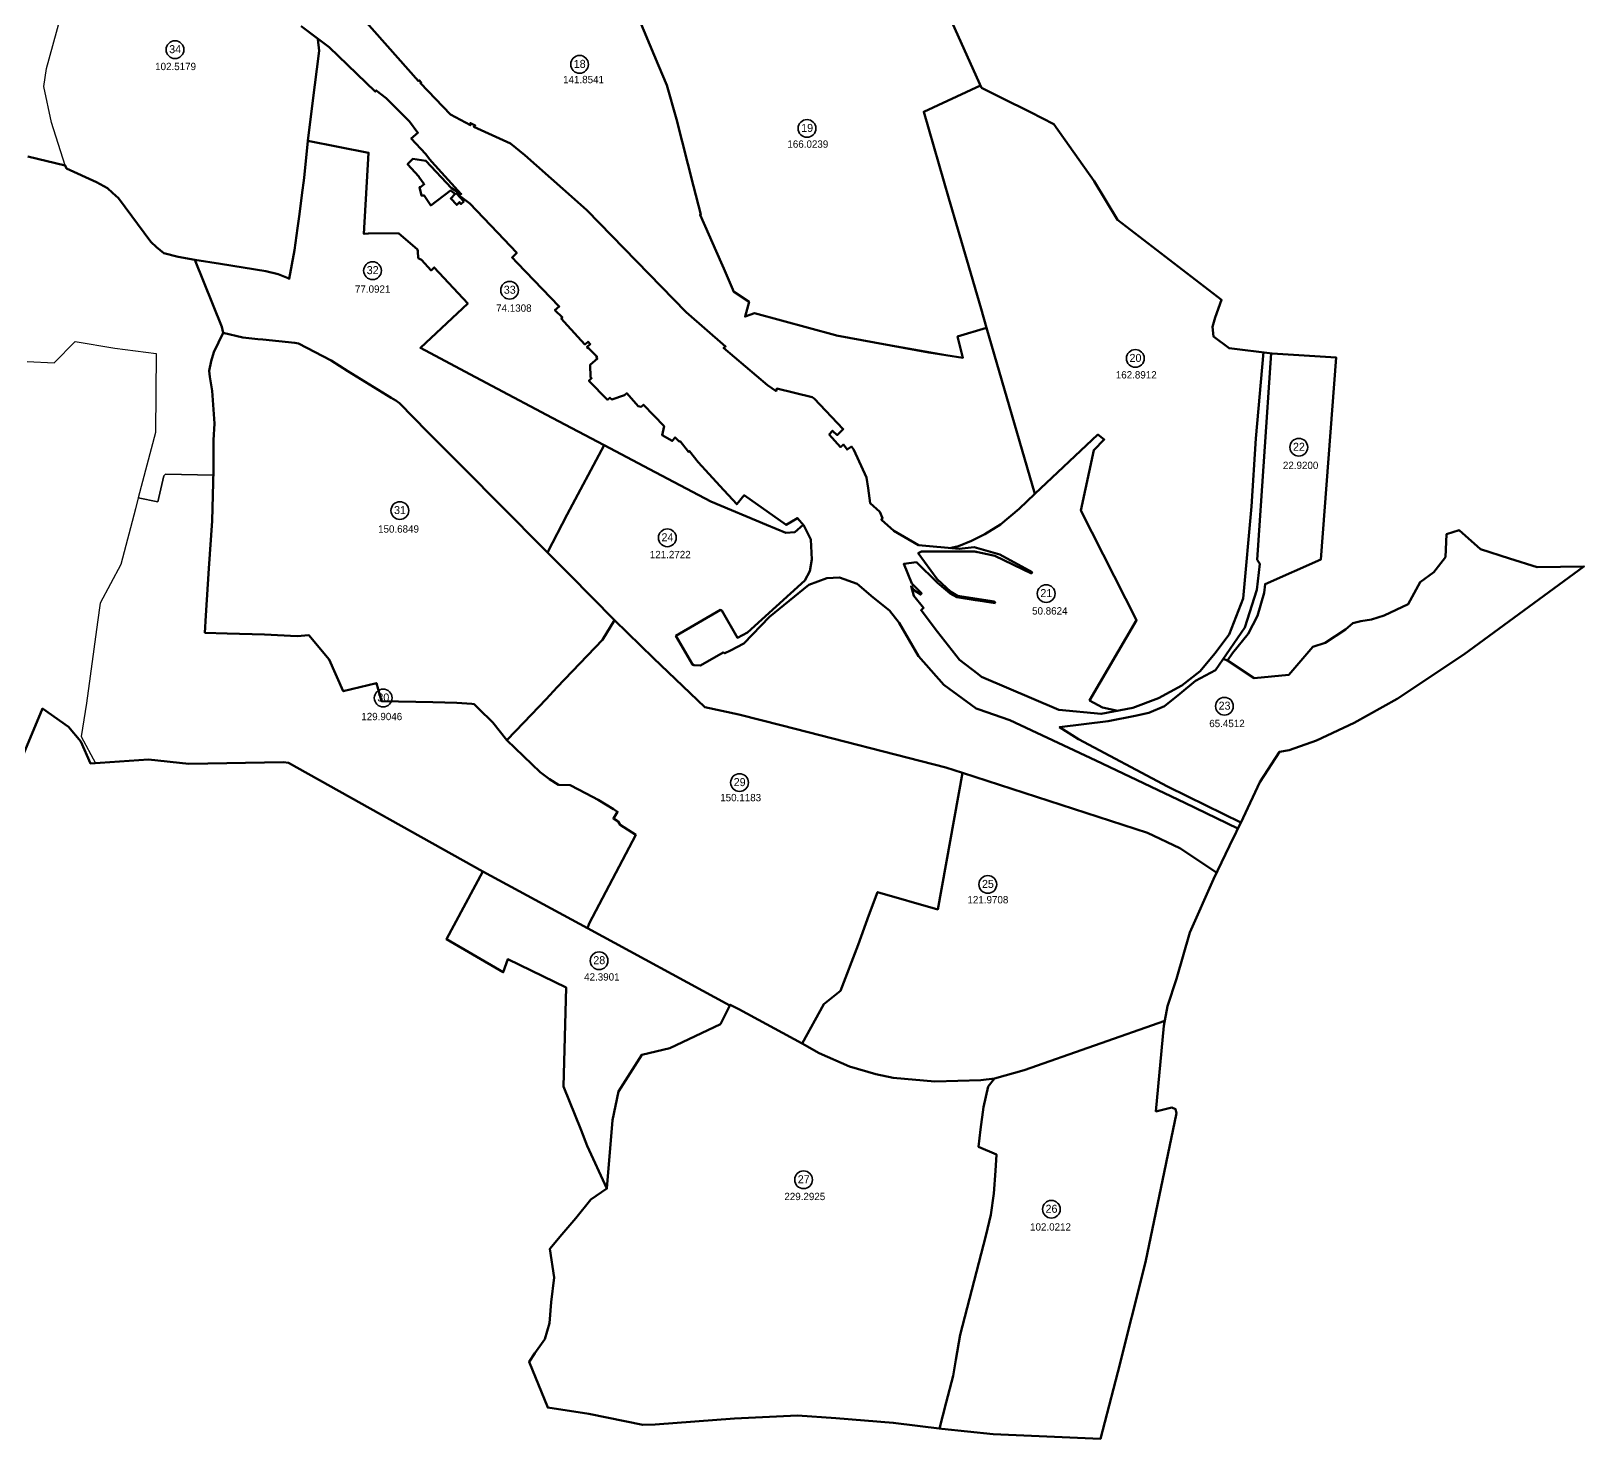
# Model space of a CAD drawing. Header units: metres. Extents: x 1379499 to 1389511, y 5662980 to 5671991.
# Drawn here: x 1383355 to 1389511, y 5662980 to 5668560 of the extents above; entities that cross this region are included whole.
import ezdxf
from ezdxf.enums import TextEntityAlignment as Align

# ---------------------------------------------------------------- set-up
doc = ezdxf.new("R2010")
doc.units = ezdxf.units.M
for name, color, linetype in [('N-raion', 1, 'Continuous'), ('межа по генплану', 7, 'Continuous'), ('район', 6, 'Continuous')]:
    doc.layers.add(name, color=color, linetype=linetype)

msp = doc.modelspace()

# ---------------------------------------------------------------- linework, layer by layer
at = {"layer": 'N-raion', "color": 1, "lineweight": 35}
for centre in [(1383925.8, 5668486.1), (1385529.5, 5668427.9), (1386431.1, 5668174), (1384708.8, 5667610.2), (1385252.2, 5667532.5), (1387732.6, 5667262.4), (1388380.5, 5666910.2), (1384817.1, 5666659.3), (1385877.4, 5666551.4), (1387379.1, 5666330.1), (1384751, 5665916.4), (1388085.7, 5665883.8), (1386163.6, 5665581), (1387147.7, 5665177.4), (1385606.9, 5664875.1), (1386417.5, 5664006.8), (1387399.7, 5663889.8)]:
    msp.add_circle(centre, 35.2, dxfattribs=at)
at = {"layer": 'межа по генплану', "color": 5, "lineweight": 70}
msp.add_lwpolyline([(1387009.6, 5668587.2), (1387122.9, 5668335.4), (1387202.2, 5668295.6), (1387316.8, 5668238), (1387409.5, 5668191.4), (1387569.6, 5667964.8), (1387662.3, 5667812.3), (1388074.7, 5667494.4), (1388049.2, 5667425.2), (1388038.2, 5667387.9), (1388042.5, 5667348.9), (1388104, 5667302.9), (1388275.4, 5667282.5), (1388529.1, 5667265.6), (1388467.9, 5666465.7), (1388246.9, 5666368.1), (1388243.7, 5666332.6), (1388216.5, 5666241.8), (1388179.2, 5666170.6), (1388118.3, 5666094.7), (1388097.5, 5666064.7), (1388203, 5665995.1), (1388341.2, 5666008.8), (1388436.7, 5666119.8), (1388484.9, 5666135.3), (1388565, 5666187.7), (1388594.6, 5666213.2), (1388625.9, 5666220.5), (1388669.1, 5666227.3), (1388718.8, 5666243.4), (1388814.3, 5666288.9), (1388861.6, 5666375), (1388915.7, 5666415), (1388962.1, 5666475.2), (1388965.7, 5666565.6), (1389016.4, 5666581.4), (1389101.3, 5666506.2), (1389215.8, 5666469.1), (1389324.8, 5666435.4), (1389510.9, 5666437.8), (1389034.6, 5666088.7), (1388770.6, 5665913.1), (1388600.6, 5665817.5), (1388450.6, 5665747.3), (1388342.3, 5665709.7), (1388304.4, 5665703.1), (1388225.6, 5665582.3), (1388159.7, 5665440.8), (1388106.1, 5665331), (1388041.9, 5665198.3), (1387948.8, 5664986.3), (1387895.9, 5664803), (1387859.7, 5664694.9), (1387845.4, 5664617.3), (1387813.9, 5664277.5), (1387877, 5664292.7), (1387891.8, 5664287.1), (1387895.4, 5664271.2), (1387772.5, 5663680.1), (1387662.7, 5663244.2), (1387594.2, 5662979.5), (1387168.8, 5662998.6), (1386965.9, 5663019.5), (1386772.6, 5663043.8), (1386545.9, 5663061.8), (1386393, 5663071.8), (1386143.2, 5663060.8), (1385829, 5663036.1), (1385779.9, 5663036), (1385566.6, 5663078.5), (1385403.4, 5663104), (1385330.3, 5663284.9), (1385352.3, 5663320), (1385392, 5663375.4), (1385410.6, 5663438.8), (1385416.4, 5663522.2), (1385428.6, 5663620), (1385411.2, 5663732.8), (1385459.8, 5663789.7), (1385515.2, 5663854.1), (1385574.6, 5663928.6), (1385638.1, 5663972), (1385559.9, 5664141.2), (1385535.7, 5664203.1), (1385466.2, 5664376.6), (1385476.3, 5664769.5), (1385245.3, 5664881.6), (1385227.2, 5664829.2), (1385001.6, 5664961.1), (1385146, 5665228.8), (1384376.1, 5665659.7), (1384355.2, 5665662.1), (1383980, 5665655.7), (1383820.5, 5665673), (1383590.4, 5665657), (1383552.4, 5665743.8), (1383503.1, 5665802), (1383399.9, 5665874.1), (1383272.8, 5665567.2)], dxfattribs=at)
msp.add_lwpolyline([(1387009.6, 5668587.2), (1387122.9, 5668335.4), (1387202.2, 5668295.6), (1387316.8, 5668238), (1387409.5, 5668191.4), (1387569.6, 5667964.8), (1387662.3, 5667812.3), (1388074.7, 5667494.4), (1388049.2, 5667425.2), (1388038.2, 5667387.9), (1388042.5, 5667348.9), (1388104, 5667302.9), (1388275.4, 5667282.5), (1388529.1, 5667265.6), (1388467.9, 5666465.7), (1388246.9, 5666368.1), (1388243.7, 5666332.6), (1388216.5, 5666241.8), (1388179.2, 5666170.6), (1388118.3, 5666094.7), (1388097.5, 5666064.7), (1388203, 5665995.1), (1388341.2, 5666008.8), (1388436.7, 5666119.8), (1388484.9, 5666135.3), (1388565, 5666187.7), (1388594.6, 5666213.2), (1388625.9, 5666220.5), (1388669.1, 5666227.3), (1388718.8, 5666243.4), (1388814.3, 5666288.9), (1388861.6, 5666375), (1388915.7, 5666415), (1388962.1, 5666475.2), (1388965.7, 5666565.6), (1389016.4, 5666581.4), (1389101.3, 5666506.2), (1389215.8, 5666469.1), (1389324.8, 5666435.4), (1389510.9, 5666437.8), (1389034.6, 5666088.7), (1388770.6, 5665913.1), (1388600.6, 5665817.5), (1388450.6, 5665747.3), (1388342.3, 5665709.7), (1388304.4, 5665703.1), (1388225.6, 5665582.3), (1388159.7, 5665440.8), (1388106.1, 5665331), (1388041.9, 5665198.3), (1387948.8, 5664986.3), (1387895.9, 5664803), (1387859.7, 5664694.9), (1387845.4, 5664617.3), (1387813.9, 5664277.5), (1387877, 5664292.7), (1387891.8, 5664287.1), (1387895.4, 5664271.2), (1387772.5, 5663680.1), (1387662.7, 5663244.2), (1387594.2, 5662979.5), (1387168.8, 5662998.6), (1386965.9, 5663019.5), (1386772.6, 5663043.8), (1386545.9, 5663061.8), (1386393, 5663071.8), (1386143.2, 5663060.8), (1385829, 5663036.1), (1385779.9, 5663036), (1385566.6, 5663078.5), (1385403.4, 5663104), (1385330.3, 5663284.9), (1385352.3, 5663320), (1385392, 5663375.4), (1385410.6, 5663438.8), (1385416.4, 5663522.2), (1385428.6, 5663620), (1385411.2, 5663732.8), (1385459.8, 5663789.7), (1385515.2, 5663854.1), (1385574.6, 5663928.6), (1385638.1, 5663972), (1385559.9, 5664141.2), (1385535.7, 5664203.1), (1385466.2, 5664376.6), (1385476.3, 5664769.5), (1385245.3, 5664881.6), (1385227.2, 5664829.2), (1385001.6, 5664961.1), (1385146, 5665228.8), (1384376.1, 5665659.7), (1384355.2, 5665662.1), (1383980, 5665655.7), (1383820.5, 5665673), (1383590.4, 5665657), (1383552.4, 5665743.8), (1383503.1, 5665802), (1383399.9, 5665874.1), (1383272.8, 5665567.2)], dxfattribs=at)
at = {"layer": 'район', "color": 4}
for points in [[(1383342.3, 5668063), (1383490.8, 5668027.6), (1383436.1, 5668197.2), (1383406.1, 5668339.7), (1383416.9, 5668411.4), (1383525.1, 5668806.2), (1383574.4, 5668963), (1383568.7, 5668964.9), (1383578.2, 5669001.4), (1383224, 5669138.5)], [(1384425.4, 5668578.8), (1384491, 5668530.7), (1384496.8, 5668482.1), (1384470.8, 5668273.8), (1384451.7, 5668124.7), (1384438.1, 5667978.4), (1384429.1, 5667909.8), (1384419.1, 5667834.3), (1384411.8, 5667779.2), (1384399.7, 5667691.8), (1384378.1, 5667577.5), (1384374.1, 5667579.9), (1384335.1, 5667595.8), (1384286.4, 5667608.5), (1384106.7, 5667637), (1384004, 5667653.3), (1383937.8, 5667665.2), (1383882, 5667680), (1383852.3, 5667702.7), (1383830, 5667724.5), (1383701.4, 5667897.3), (1383678.4, 5667918.2), (1383658.8, 5667936.8), (1383614.6, 5667960.5), (1383495.6, 5668015.3), (1383490.8, 5668027.6), (1383436.1, 5668197.2), (1383406.1, 5668339.7), (1383416.9, 5668411.4), (1383525.1, 5668806.2)], [(1384635.1, 5668650.1), (1384890.6, 5668361.8), (1384894, 5668364.9), (1384901.6, 5668356.4), (1384898.3, 5668353.4), (1385017.7, 5668228.6), (1385097.1, 5668186.7), (1385096.7, 5668195.3), (1385115.8, 5668186.2), (1385109.8, 5668180.5), (1385256.2, 5668114.7), (1385312.8, 5668068.3), (1385463.4, 5667934.1), (1385557.7, 5667850), (1385952.3, 5667445.7), (1386108.5, 5667309.2), (1386100.4, 5667303.9), (1386274.1, 5667156.6), (1386308.4, 5667133.2), (1386311.3, 5667143), (1386452, 5667108.8), (1386460, 5667103.4), (1386574.7, 5666982.6), (1386551.2, 5666958.5), (1386532.3, 5666975.9), (1386519.4, 5666961.3), (1386564.3, 5666911), (1386575.6, 5666921), (1386589.8, 5666901.1), (1386607.5, 5666912.9), (1386617.2, 5666900.2), (1386667, 5666790.4), (1386673.2, 5666748.4), (1386681.5, 5666688.4), (1386719.1, 5666654), (1386729.8, 5666629.2), (1386725.8, 5666622.7), (1386775.7, 5666578.4), (1386873.3, 5666521.5), (1386996.7, 5666510.5), (1387002.3, 5666511), (1387031.9, 5666518.5), (1387083.4, 5666538.9), (1387135.9, 5666566.2), (1387198.1, 5666604.4), (1387272.3, 5666666.7), (1387334.7, 5666725.7), (1387142.4, 5667383.7), (1387027.8, 5667349.6), (1387049.4, 5667264.9), (1386547.6, 5667353.3), (1386223.3, 5667441.5), (1386185.8, 5667427.9), (1386201.1, 5667486.9), (1386140.3, 5667527.1), (1386136.9, 5667535.5), (1386101.5, 5667619.2), (1386091.3, 5667642.1), (1386007.2, 5667831.8), (1386010.6, 5667833.2), (1385981.7, 5667945.3), (1385914.2, 5668211.2), (1385875.4, 5668345.6), (1385843, 5668423.5), (1385750, 5668643.6)], [(1385750, 5668643.6), (1385843, 5668423.5), (1385875.4, 5668345.6), (1385914.2, 5668211.2), (1385981.7, 5667945.3), (1386010.6, 5667833.2), (1386007.2, 5667831.8), (1386091.3, 5667642.1), (1386101.5, 5667619.2), (1386136.9, 5667535.5), (1386140.3, 5667527.1), (1386201.1, 5667486.9), (1386185.8, 5667427.9), (1386223.3, 5667441.5), (1386543.4, 5667354.4), (1386913.6, 5667285.4), (1387049.4, 5667264.9), (1387027.8, 5667349.6), (1387142.4, 5667383.7), (1387121.3, 5667459), (1387064.6, 5667653.7), (1386993.9, 5667896.8), (1386894.1, 5668240), (1387118.4, 5668344.7), (1387009.6, 5668587.2)], [(1387118.4, 5668344.7), (1386894.1, 5668240), (1386993.9, 5667896.8), (1387064.6, 5667653.7), (1387121.3, 5667459), (1387142.4, 5667383.7), (1387334.7, 5666725.7), (1387584.5, 5666960.5), (1387609.4, 5666941.2), (1387567.5, 5666898.7), (1387517.1, 5666659.2), (1387737.5, 5666225.3), (1387550.9, 5665906.3), (1387602.3, 5665879), (1387663.7, 5665866), (1387723.1, 5665877.4), (1387825, 5665915.9), (1387917, 5665966.4), (1387989.6, 5666023.3), (1388047.8, 5666092.6), (1388104.1, 5666168.6), (1388160.3, 5666311.4), (1388193.1, 5666675), (1388209.9, 5666944.7), (1388240.6, 5667286.7), (1388104, 5667302.9), (1388042.5, 5667348.9), (1388038.2, 5667387.9), (1388049.2, 5667425.2), (1388074.7, 5667494.4), (1387662.3, 5667812.3), (1387569.6, 5667964.8), (1387409.5, 5668191.4), (1387316.8, 5668238), (1387202.2, 5668295.6), (1387122.9, 5668335.4), (1387118.4, 5668344.7)], [(1385627.6, 5666918), (1385480.5, 5666643.1), (1385402.1, 5666492.5), (1385360.8, 5666533.7), (1385248.4, 5666647.2), (1385042.9, 5666854.8), (1384937.6, 5666961), (1384926.8, 5666971.9), (1384815.2, 5667084.5), (1384801.1, 5667095.1), (1384782.9, 5667105.7), (1384610.3, 5667212.1), (1384544.2, 5667254.4), (1384415.8, 5667320.9), (1384401.4, 5667324), (1384273.8, 5667336.8), (1384253.6, 5667338.7), (1384194.8, 5667345.7), (1384117.1, 5667363.4), (1384110.9, 5667387.9), (1384004, 5667653.3), (1384106.7, 5667637), (1384286.4, 5667608.5), (1384335.1, 5667595.8), (1384374.1, 5667579.9), (1384378.1, 5667577.5), (1384399.7, 5667691.8), (1384411.8, 5667779.2), (1384419.1, 5667834.3), (1384429.1, 5667909.8), (1384438.1, 5667978.4), (1384451.7, 5668124.7), (1384693.1, 5668077.6), (1384674.7, 5667755.8), (1384692.6, 5667757.6), (1384811.5, 5667758.2), (1384886.4, 5667694.4), (1384888.2, 5667687.1), (1384889.8, 5667660.1), (1384902.6, 5667652.6), (1384940.9, 5667611.4), (1384953.3, 5667623.2), (1385086, 5667480.2), (1384898.3, 5667304), (1385074.9, 5667210.6), (1385181.7, 5667153.2), (1385420.6, 5667027.2), (1385420.6, 5667027.2), (1385627.6, 5666918)], [(1383340, 5667249.5), (1383446.1, 5667245.2), (1383529.8, 5667329), (1383687.3, 5667303.3), (1383850.9, 5667281.3), (1383847.9, 5666968.3), (1383779.8, 5666709.4), (1383857.8, 5666693.5), (1383881.8, 5666797.3), (1383888.7, 5666803.3), (1384078.2, 5666799.6), (1384078.8, 5666820.1), (1384078.8, 5666938.1), (1384081.9, 5667004.6), (1384073.2, 5667134), (1384063.2, 5667189.8), (1384061.1, 5667213.5), (1384068.9, 5667251.8), (1384079.6, 5667287.7), (1384117.1, 5667363.4), (1384110.9, 5667387.9), (1384004, 5667653.3), (1383937.8, 5667665.2), (1383882, 5667680), (1383852.3, 5667702.7), (1383830, 5667724.5), (1383701.4, 5667897.3), (1383678.4, 5667918.2), (1383658.8, 5667936.8), (1383614.6, 5667960.5), (1383495.6, 5668015.3), (1383490.8, 5668027.6), (1383342.3, 5668063)], [(1384117.1, 5667363.4), (1384079.6, 5667287.7), (1384068.9, 5667251.8), (1384061.1, 5667213.5), (1384063.2, 5667189.8), (1384073.2, 5667134), (1384081.9, 5667004.6), (1384078.8, 5666938.1), (1384078.8, 5666820.1), (1384078.2, 5666799.6), (1384072.8, 5666619), (1384060, 5666429.2), (1384048.6, 5666243.5), (1384044.4, 5666174.9), (1384132.7, 5666172), (1384280.6, 5666167.5), (1384409.7, 5666161), (1384456.5, 5666165.4), (1384536.6, 5666069.2), (1384593, 5665942.8), (1384724.4, 5665975.2), (1384732.6, 5665946.4), (1384744.8, 5665903.7), (1384783.5, 5665902.8), (1384948.3, 5665899.2), (1385042.8, 5665897.2), (1385102.3, 5665893.1), (1385111.5, 5665892.5), (1385129.3, 5665874.8), (1385185.6, 5665818.7), (1385240.9, 5665748.8), (1385308.7, 5665819.8), (1385396.5, 5665911.9), (1385441.2, 5665958.8), (1385620.9, 5666147.3), (1385668.4, 5666224.6), (1385489.1, 5666405.8), (1385402.1, 5666492.5), (1385360.8, 5666533.7), (1385248.4, 5666647.2), (1385042.9, 5666854.8), (1384937.6, 5666961), (1384815.2, 5667084.5), (1384801.1, 5667095.1), (1384782.9, 5667105.7), (1384610.3, 5667212.1), (1384544.2, 5667254.4), (1384415.8, 5667320.9), (1384401.4, 5667324), (1384273.8, 5667336.8), (1384253.6, 5667338.7), (1384194.8, 5667345.7), (1384117.1, 5667363.4)], [(1383340, 5667249.5), (1383446.1, 5667245.2), (1383529.8, 5667329), (1383687.3, 5667303.3), (1383850.9, 5667281.3), (1383847.9, 5666968.3), (1383779.8, 5666709.4), (1383768.5, 5666666.6), (1383710.5, 5666445.1), (1383629.4, 5666292.4), (1383618.3, 5666217.2), (1383574.6, 5665896.2), (1383553.4, 5665763.4), (1383610.4, 5665658.4), (1383590.4, 5665657), (1383552.4, 5665743.8), (1383503.1, 5665802), (1383399.9, 5665874.1), (1383272.8, 5665567.2)], [(1388270.8, 5667283.1), (1388215.3, 5666464.5), (1388225.9, 5666448.7), (1388213.7, 5666345), (1388166.5, 5666195.7), (1388080.5, 5666071), (1388097.5, 5666064.7), (1388118.3, 5666094.7), (1388179.2, 5666170.6), (1388216.5, 5666241.8), (1388243.7, 5666332.6), (1388246.9, 5666368.1), (1388467.9, 5666465.7), (1388529.1, 5667265.6), (1388275.4, 5667282.5), (1388270.8, 5667283.1)], [(1386415.4, 5666603.4), (1386382.8, 5666573.8), (1386347.6, 5666571.4), (1386270.5, 5666602.3), (1386049.5, 5666695.6), (1385806.8, 5666823.5), (1385627.9, 5666917.9), (1385480.5, 5666643.1), (1385402.1, 5666492.5), (1385489.1, 5666405.8), (1385668.4, 5666224.6), (1385822.7, 5666073.8), (1386026.2, 5665879.5), (1386161.2, 5665851.1), (1386333, 5665807.7), (1386980.8, 5665641.5), (1387047.7, 5665619.9), (1387780.2, 5665381.6), (1387908.6, 5665320.7), (1388054.9, 5665225.2), (1388106.1, 5665331), (1388139.1, 5665398.7), (1387928.8, 5665500.3), (1387848.5, 5665539.1), (1387575.7, 5665668.8), (1387234.4, 5665827.9), (1387109.9, 5665872.2), (1387101.8, 5665875.1), (1386973.7, 5665968.9), (1386873.3, 5666082.2), (1386796.9, 5666214.9), (1386758.2, 5666263), (1386693.4, 5666314.9), (1386630.2, 5666368.9), (1386559.9, 5666393.5), (1386510.1, 5666392), (1386437.8, 5666365), (1386282.6, 5666238.6), (1386180.8, 5666132.8), (1386127.1, 5666105.1), (1386105.1, 5666093.5), (1386098.8, 5666096.6), (1386008.7, 5666044.6), (1385981.8, 5666046.9), (1385975.7, 5666050.4), (1385975.4, 5666052.2), (1385911.6, 5666162.2), (1386087.8, 5666265.5), (1386093.3, 5666263.7), (1386155.5, 5666155.4), (1386195.4, 5666176.1), (1386422.2, 5666382.6), (1386441.8, 5666419.6), (1386450.5, 5666465.3), (1386446.3, 5666545.1), (1386418.5, 5666599.8), (1386415.4, 5666603.4)], [(1387663.7, 5665866), (1387596.8, 5665853.2), (1387429.9, 5665870), (1387122.9, 5666000.2), (1387035.8, 5666067.3), (1386948.5, 5666178.8), (1386883.1, 5666264.4), (1386893, 5666273.5), (1386854.3, 5666321.1), (1386843.3, 5666359.2), (1386853.1, 5666345.7), (1386882, 5666326.3), (1386884.9, 5666331.4), (1386846.6, 5666370), (1386814.3, 5666447.7), (1386864.7, 5666454.6), (1386947.9, 5666372.5), (1386998.7, 5666331), (1387025.5, 5666315.6), (1387176.8, 5666292.1), (1387173.7, 5666299.1), (1387104.9, 5666309.8), (1387027.7, 5666321.7), (1387001.5, 5666337.4), (1386947.6, 5666387.7), (1386872.3, 5666491.1), (1386885.3, 5666497.4), (1387095.7, 5666496.5), (1387175.3, 5666480), (1387321.4, 5666410.1), (1387324.2, 5666415.7), (1387195.7, 5666485.5), (1387102.5, 5666512.1), (1387094.1, 5666514.5), (1387034.3, 5666507.1), (1386996.7, 5666510.5), (1387002.3, 5666511), (1387031.9, 5666518.5), (1387083.4, 5666538.9), (1387135.9, 5666566.2), (1387198.1, 5666604.4), (1387272.3, 5666666.7), (1387334.7, 5666725.7), (1387584.5, 5666960.5), (1387609.4, 5666941.2), (1387567.5, 5666898.7), (1387517.1, 5666659.2), (1387737.5, 5666225.3), (1387550.9, 5665906.3), (1387602.3, 5665879), (1387663.7, 5665866)], [(1383610.4, 5665658.4), (1383820.5, 5665673), (1383980, 5665655.7), (1384355.2, 5665662.1), (1384376.1, 5665659.7), (1385146, 5665228.8), (1385561.1, 5665004.3), (1385567.6, 5665022.1), (1385752.4, 5665373.6), (1385690.8, 5665413.8), (1385682.9, 5665426.5), (1385663.4, 5665438.7), (1385679.9, 5665465.5), (1385664.6, 5665475.9), (1385603.5, 5665513), (1385555.8, 5665538.4), (1385492.8, 5665570.5), (1385445.4, 5665572.5), (1385410.5, 5665594), (1385373.3, 5665622.1), (1385240.9, 5665748.8), (1385185.6, 5665818.7), (1385129.3, 5665874.8), (1385111.5, 5665892.5), (1385102.3, 5665893.1), (1385042.8, 5665897.2), (1384948.3, 5665899.2), (1384783.5, 5665902.8), (1384744.8, 5665903.7), (1384724.4, 5665975.2), (1384593, 5665942.8), (1384536.6, 5666069.2), (1384456.5, 5666165.4), (1384409.7, 5666161), (1384280.6, 5666167.5), (1384132.7, 5666172), (1384044.4, 5666174.9), (1384048.6, 5666243.5), (1384060, 5666429.2), (1384072.8, 5666619), (1384078.2, 5666799.6), (1383888.7, 5666803.3), (1383881.8, 5666797.3), (1383857.8, 5666693.5), (1383779.8, 5666709.4), (1383768.5, 5666666.6), (1383710.5, 5666445.1), (1383629.4, 5666292.4), (1383618.3, 5666217.2), (1383574.6, 5665896.2), (1383553.4, 5665763.4), (1383610.4, 5665658.4)], [(1388150.7, 5665422.4), (1387940.7, 5665525.5), (1387860.2, 5665565.5), (1387507.1, 5665753.6), (1387432.1, 5665801.4), (1387624.7, 5665824.7), (1387732.2, 5665846.3), (1387785.6, 5665858.1), (1387847.6, 5665884.6), (1387908.8, 5665932.9), (1387971.6, 5665983.8), (1388050.3, 5666027.2), (1388080.5, 5666071), (1388097.5, 5666064.7), (1388203, 5665995.1), (1388341.2, 5666008.8), (1388436.7, 5666119.8), (1388484.9, 5666135.3), (1388565, 5666187.7), (1388594.6, 5666213.2), (1388625.9, 5666220.5), (1388669.1, 5666227.3), (1388718.8, 5666243.4), (1388814.3, 5666288.9), (1388861.6, 5666375), (1388915.7, 5666415), (1388962.1, 5666475.2), (1388965.7, 5666565.6), (1389016.4, 5666581.4), (1389101.3, 5666506.2), (1389215.8, 5666469.1), (1389324.8, 5666435.4), (1389510.9, 5666437.8), (1389034.6, 5666088.7), (1388770.6, 5665913.1), (1388600.6, 5665817.5), (1388450.6, 5665747.3), (1388342.3, 5665709.7), (1388304.4, 5665703.1), (1388225.6, 5665582.3), (1388159.7, 5665440.8), (1388150.7, 5665422.4)], [(1385668.4, 5666224.6), (1385620.9, 5666147.3), (1385441.2, 5665958.8), (1385396.5, 5665911.9), (1385308.7, 5665819.8), (1385240.9, 5665748.8), (1385373.3, 5665622.1), (1385373.3, 5665622.1), (1385410.5, 5665594), (1385445.4, 5665572.5), (1385492.8, 5665570.5), (1385555.8, 5665538.4), (1385603.5, 5665513), (1385664.6, 5665475.9), (1385679.9, 5665465.5), (1385663.4, 5665438.7), (1385682.9, 5665426.5), (1385690.8, 5665413.8), (1385752.4, 5665373.6), (1385567.6, 5665022.1), (1385561.1, 5665004.3), (1386124.8, 5664697.7), (1386126.1, 5664700.4), (1386160.4, 5664683.3), (1386411.5, 5664547.3), (1386497.3, 5664703), (1386563.7, 5664755.7), (1386633.9, 5664938.5), (1386675.5, 5665055.6), (1386711, 5665146.9), (1386949.4, 5665078.3), (1387047.7, 5665619.9), (1386980.8, 5665641.5), (1386333, 5665807.7), (1386161.2, 5665851.1), (1386026.2, 5665879.5), (1385822.7, 5666073.8), (1385668.4, 5666224.6)], [(1388054.9, 5665225.2), (1387908.6, 5665320.7), (1387780.2, 5665381.6), (1387047.7, 5665619.9), (1386949.4, 5665078.3), (1386711, 5665146.9), (1386675.5, 5665055.6), (1386633.9, 5664938.5), (1386563.7, 5664755.7), (1386497.3, 5664703), (1386411.5, 5664547.3), (1386479.6, 5664509.2), (1386599.7, 5664455.1), (1386703.5, 5664425.1), (1386772.7, 5664410.9), (1386937.3, 5664396.3), (1387119.6, 5664401.5), (1387174.1, 5664407.7), (1387291.3, 5664441.8), (1387849, 5664636.9), (1387859.7, 5664694.9), (1387895.9, 5664803), (1387948.8, 5664986.3), (1388041.9, 5665198.3), (1388054.9, 5665225.2)], [(1385638.1, 5663972), (1385659.9, 5664242.9), (1385684.1, 5664357), (1385775.9, 5664502.4), (1385887.8, 5664528.2), (1386088.1, 5664624), (1386114.3, 5664676.7), (1386124.8, 5664697.7), (1385561.1, 5665004.3), (1385146, 5665228.8), (1385001.6, 5664961.1), (1385227.2, 5664829.2), (1385245.3, 5664881.6), (1385476.3, 5664769.5), (1385466.2, 5664376.6), (1385535.7, 5664203.1), (1385559.9, 5664141.2), (1385638.1, 5663972)], [(1386956.9, 5663020.6), (1386772.6, 5663043.8), (1386545.9, 5663061.8), (1386393, 5663071.8), (1386143.2, 5663060.8), (1385829, 5663036.1), (1385779.9, 5663036), (1385566.6, 5663078.5), (1385403.4, 5663104), (1385330.3, 5663284.9), (1385352.3, 5663320), (1385392, 5663375.4), (1385410.6, 5663438.8), (1385416.4, 5663522.2), (1385428.6, 5663620), (1385411.2, 5663732.8), (1385459.8, 5663789.7), (1385515.2, 5663854.1), (1385574.6, 5663928.6), (1385638.1, 5663972), (1385659.9, 5664242.9), (1385684.1, 5664357), (1385775.9, 5664502.4), (1385887.8, 5664528.2), (1386088.1, 5664624), (1386114.3, 5664676.7), (1386124.8, 5664697.7), (1386126.1, 5664700.4), (1386160.4, 5664683.3), (1386411.5, 5664547.3), (1386479.6, 5664509.2), (1386599.7, 5664455.1), (1386703.5, 5664425.1), (1386772.7, 5664410.9), (1386937.3, 5664396.3), (1387119.6, 5664401.5), (1387174.1, 5664407.7), (1387149.1, 5664376.2), (1387130.5, 5664294.8), (1387118.2, 5664206.7), (1387111.4, 5664136.9), (1387182.3, 5664106.7), (1387178.4, 5664042.8), (1387171.1, 5663952.9), (1387160.2, 5663867.3), (1387140, 5663784.4), (1387083.8, 5663571), (1387037.8, 5663391.7), (1387020.8, 5663292.5), (1387010.1, 5663230.1), (1386983.3, 5663124.5), (1386956.9, 5663020.6)], [(1387849, 5664636.9), (1387291.3, 5664441.8), (1387174.1, 5664407.7), (1387149.1, 5664376.2), (1387130.5, 5664294.8), (1387118.2, 5664206.7), (1387111.4, 5664136.9), (1387182.3, 5664106.7), (1387178.4, 5664042.8), (1387171.1, 5663952.9), (1387160.2, 5663867.3), (1387140, 5663784.4), (1387083.8, 5663571), (1387037.8, 5663391.7), (1387020.8, 5663292.5), (1387010.1, 5663230.1), (1386983.3, 5663124.5), (1386956.9, 5663020.6), (1386965.9, 5663019.5), (1387168.8, 5662998.6), (1387594.2, 5662979.5), (1387662.7, 5663244.2), (1387772.5, 5663680.1), (1387895.4, 5664271.2), (1387891.8, 5664287.1), (1387877, 5664292.7), (1387813.9, 5664277.5), (1387845.4, 5664617.3), (1387849, 5664636.9)]]:
    msp.add_lwpolyline(points, dxfattribs=at)
at = {"layer": 'район', "color": 177}
msp.add_lwpolyline([(1384635.1, 5668650.1), (1384890.6, 5668361.8), (1384894, 5668364.9), (1384901.6, 5668356.4), (1384898.3, 5668353.4), (1385005, 5668241.8), (1385017.7, 5668228.6), (1385097.1, 5668186.7), (1385096.7, 5668195.3), (1385115.8, 5668186.2), (1385109.8, 5668180.5), (1385256.2, 5668114.7), (1385312.8, 5668068.3), (1385463.4, 5667934.1), (1385557.7, 5667850), (1385952.3, 5667445.7), (1386108.5, 5667309.2), (1386100.4, 5667303.9), (1386274.1, 5667156.6), (1386308.4, 5667133.2), (1386311.3, 5667143), (1386452, 5667108.8), (1386460, 5667103.4), (1386574.7, 5666982.6), (1386551.2, 5666958.5), (1386532.3, 5666975.9), (1386519.4, 5666961.3), (1386564.3, 5666911), (1386575.6, 5666921), (1386589.8, 5666901.1), (1386607.5, 5666912.9), (1386617.2, 5666900.2), (1386667, 5666790.4), (1386673.2, 5666748.4), (1386681.5, 5666688.4), (1386719.1, 5666654), (1386729.8, 5666629.2), (1386725.8, 5666622.7), (1386775.7, 5666578.4), (1386873.3, 5666521.5), (1386996.7, 5666510.5), (1387034.3, 5666507.1), (1387094.1, 5666514.5), (1387102.5, 5666512.1), (1387195.7, 5666485.5), (1387324.2, 5666415.7), (1387321.4, 5666410.1), (1387175.3, 5666480), (1387095.7, 5666496.5), (1386885.3, 5666497.4), (1386872.3, 5666491.1), (1386947.6, 5666387.7), (1387001.5, 5666337.4), (1387027.7, 5666321.7), (1387104.9, 5666309.8), (1387173.7, 5666299.1), (1387176.8, 5666292.1), (1387104.9, 5666303.3), (1387025.5, 5666315.6), (1386998.7, 5666331), (1386947.9, 5666372.5), (1386864.7, 5666454.6), (1386814.3, 5666447.7), (1386846.6, 5666370), (1386884.9, 5666331.4), (1386882, 5666326.3), (1386853.1, 5666345.7), (1386843.3, 5666359.2), (1386854.3, 5666321.1), (1386893, 5666273.5), (1386883.1, 5666264.4), (1386948.5, 5666178.8), (1387035.8, 5666067.3), (1387108.3, 5666011.5), (1387122.9, 5666000.2), (1387429.9, 5665870), (1387596.8, 5665853.2), (1387663.7, 5665866), (1387723.1, 5665877.4), (1387825, 5665915.9), (1387917, 5665966.4), (1387989.6, 5666023.3), (1388047.8, 5666092.6), (1388104.1, 5666168.6), (1388160.3, 5666311.4), (1388193.1, 5666675), (1388209.9, 5666944.7), (1388240.6, 5667286.7), (1388270.8, 5667283.1), (1388215.3, 5666464.5), (1388225.9, 5666448.7), (1388213.7, 5666345), (1388166.5, 5666195.7), (1388080.5, 5666071), (1388050.3, 5666027.2), (1387971.6, 5665983.8), (1387908.8, 5665932.9), (1387847.6, 5665884.6), (1387785.6, 5665858.1), (1387732.2, 5665846.3), (1387624.7, 5665824.7), (1387432.1, 5665801.4), (1387507.1, 5665753.6), (1387860.2, 5665565.5), (1387940.7, 5665525.5), (1388150.7, 5665422.4), (1388139.1, 5665398.7), (1387928.8, 5665500.3), (1387848.5, 5665539.1), (1387575.7, 5665668.8), (1387234.4, 5665827.9), (1387109.9, 5665872.2), (1387101.8, 5665875.1), (1386973.7, 5665968.9), (1386873.3, 5666082.2), (1386796.9, 5666214.9), (1386758.2, 5666263), (1386693.4, 5666314.9), (1386630.2, 5666368.9), (1386559.9, 5666393.5), (1386510.1, 5666392), (1386437.8, 5666365), (1386282.6, 5666238.6), (1386180.8, 5666132.8), (1386105.1, 5666093.5), (1386098.8, 5666096.6), (1386008.7, 5666044.6), (1385981.8, 5666046.9), (1385975.7, 5666050.4), (1385975.4, 5666052.2), (1385911.6, 5666162.2), (1386087.8, 5666265.5), (1386093.3, 5666263.7), (1386155.5, 5666155.4), (1386195.4, 5666176.1), (1386422.2, 5666382.6), (1386441.8, 5666419.6), (1386450.5, 5666465.3), (1386446.3, 5666545.1), (1386418.5, 5666599.8), (1386415.4, 5666603.4), (1386392.8, 5666629.5), (1386392.8, 5666629.5), (1386347.9, 5666602.2), (1386182.2, 5666719.8), (1386152.5, 5666684.6), (1386085.6, 5666756.9), (1386028.2, 5666819.4), (1385999.9, 5666850.8), (1385964.7, 5666895.2), (1385960.7, 5666891.9), (1385928.2, 5666933.8), (1385924.7, 5666932.5), (1385908, 5666949.1), (1385897, 5666935.6), (1385856.8, 5666958.4), (1385864.4, 5666993.4), (1385782.9, 5667078.9), (1385773.7, 5667070.6), (1385761.7, 5667072.8), (1385716.4, 5667124.3), (1385707.9, 5667117.2), (1385656.7, 5667099.9), (1385649.8, 5667106.5), (1385640.2, 5667098.6), (1385566.8, 5667173.9), (1385577.1, 5667183.6), (1385572.6, 5667188.4), (1385571.9, 5667237.1), (1385599.9, 5667262.2), (1385595.8, 5667266), (1385599, 5667268.8), (1385565.5, 5667303.4), (1385558.6, 5667307.2), (1385571.5, 5667319.2), (1385563, 5667328.5), (1385550.8, 5667317.9), (1385481.4, 5667392.5), (1385456.8, 5667420), (1385461.3, 5667424.9), (1385432, 5667453.9), (1385449.1, 5667468.7), (1385281.9, 5667640.9), (1385261.7, 5667662.2), (1385280.6, 5667680.8), (1385204.2, 5667761.4), (1385095, 5667876.6), (1385041.5, 5667915.9), (1385070.5, 5667884.6), (1385059.3, 5667874.1), (1385053.4, 5667882), (1385042.5, 5667870.6), (1385018.9, 5667895.6), (1385036.9, 5667914.3), (1385017.6, 5667927.4), (1384939.6, 5667869.1), (1384913, 5667908.2), (1384902.8, 5667907.6), (1384895.1, 5667941.8), (1384899.6, 5667942), (1384914, 5667952.8), (1384891.7, 5667982.5), (1384892.6, 5667983.5), (1384848, 5668031.8), (1384868.3, 5668053.1), (1384920.3, 5668046.1), (1385021.4, 5667937.3), (1385060.7, 5667913.7), (1384944.1, 5668041.2), (1384935.5, 5668050.8), (1384918.4, 5668072.9), (1384862.1, 5668133.5), (1384888.8, 5668157.1), (1384854.8, 5668201.5), (1384776.5, 5668281.3), (1384762.7, 5668293.3), (1384723.8, 5668324.8), (1384719.5, 5668320.2), (1384537.5, 5668496.5), (1384491, 5668530.7), (1384425.4, 5668578.8)], dxfattribs=at)
at = {"layer": 'район', "color": 6, "lineweight": 100}
for points in [[(1384635.1, 5668650.1), (1384890.6, 5668361.8), (1384894, 5668364.9), (1384901.6, 5668356.4), (1384898.3, 5668353.4), (1385017.7, 5668228.6), (1385097.1, 5668186.7), (1385096.7, 5668195.3), (1385115.8, 5668186.2), (1385109.8, 5668180.5), (1385256.2, 5668114.7), (1385312.8, 5668068.3), (1385463.4, 5667934.1), (1385557.7, 5667850), (1385952.3, 5667445.7), (1386108.5, 5667309.2), (1386100.4, 5667303.9), (1386274.1, 5667156.6), (1386308.4, 5667133.2), (1386311.3, 5667143), (1386452, 5667108.8), (1386460, 5667103.4), (1386574.7, 5666982.6), (1386551.2, 5666958.5), (1386532.3, 5666975.9), (1386519.4, 5666961.3), (1386564.3, 5666911), (1386575.6, 5666921), (1386589.8, 5666901.1), (1386607.5, 5666912.9), (1386617.2, 5666900.2), (1386667, 5666790.4), (1386673.2, 5666748.4), (1386681.5, 5666688.4), (1386719.1, 5666654), (1386729.8, 5666629.2), (1386725.8, 5666622.7), (1386775.7, 5666578.4), (1386873.3, 5666521.5), (1387034.3, 5666507.1), (1387094.1, 5666514.5), (1387102.5, 5666512.1)], [(1387663.7, 5665866), (1387602.3, 5665879), (1387550.9, 5665906.3), (1387737.5, 5666225.3), (1387517.1, 5666659.2), (1387567.5, 5666898.7), (1387609.4, 5666941.2), (1387584.5, 5666960.5), (1387334.7, 5666725.7), (1387142.4, 5667383.7), (1387027.8, 5667349.6), (1387049.4, 5667264.9), (1386913.6, 5667285.4), (1386547.6, 5667353.3), (1386543.4, 5667354.4), (1386223.3, 5667441.5), (1386185.8, 5667427.9), (1386201.1, 5667486.9), (1386140.3, 5667527.1), (1386136.9, 5667535.5), (1386101.5, 5667619.2), (1386091.3, 5667642.1), (1386007.2, 5667831.8), (1386010.6, 5667833.2), (1385981.7, 5667945.3), (1385914.2, 5668211.2), (1385875.4, 5668345.6), (1385843, 5668423.5), (1385750, 5668643.6)], [(1385402.1, 5666492.5), (1385480.5, 5666643.1), (1385627.6, 5666918), (1385420.6, 5667027.2), (1385181.7, 5667153.2), (1385074.9, 5667210.6), (1384898.3, 5667304), (1385086, 5667480.2), (1384953.3, 5667623.2), (1384940.9, 5667611.4), (1384902.6, 5667652.6), (1384889.8, 5667660.1), (1384888.2, 5667687.1), (1384886.4, 5667694.4), (1384811.5, 5667758.2), (1384692.6, 5667757.6), (1384674.7, 5667755.8), (1384693.1, 5668077.6), (1384451.7, 5668124.7), (1384470.8, 5668273.8), (1384496.8, 5668482.1), (1384491.3, 5668528.4), (1384491, 5668530.7), (1384425.4, 5668578.8)], [(1388139.1, 5665398.7), (1387928.8, 5665500.3), (1387848.5, 5665539.1), (1387575.7, 5665668.8), (1387234.4, 5665827.9), (1387109.9, 5665872.2), (1387101.8, 5665875.1), (1386973.7, 5665968.9), (1386873.3, 5666082.2), (1386796.9, 5666214.9), (1386758.2, 5666263), (1386693.4, 5666314.9), (1386630.2, 5666368.9), (1386559.9, 5666393.5), (1386510.1, 5666392), (1386437.8, 5666365), (1386282.6, 5666238.6), (1386180.8, 5666132.8), (1386127.1, 5666105.1), (1386105.1, 5666093.5), (1386098.8, 5666096.6), (1386008.7, 5666044.6), (1385981.8, 5666046.9), (1385975.7, 5666050.4), (1385975.4, 5666052.2), (1385911.6, 5666162.2), (1386087.8, 5666265.5), (1386093.3, 5666263.7), (1386155.5, 5666155.4), (1386195.4, 5666176.1), (1386422.2, 5666382.6), (1386441.8, 5666419.6), (1386450.5, 5666465.3), (1386446.3, 5666545.1), (1386418.5, 5666599.8), (1386392.8, 5666629.5), (1386347.9, 5666602.2), (1386182.2, 5666719.8), (1386152.5, 5666684.6), (1386085.6, 5666756.9), (1386028.2, 5666819.4), (1385999.9, 5666850.8), (1385964.7, 5666895.2), (1385960.7, 5666891.9), (1385928.2, 5666933.8), (1385924.7, 5666932.5), (1385908, 5666949.1), (1385897, 5666935.6), (1385856.8, 5666958.4), (1385864.4, 5666993.4), (1385782.9, 5667078.9), (1385773.7, 5667070.6), (1385761.7, 5667072.8), (1385716.4, 5667124.3), (1385707.9, 5667117.2), (1385656.7, 5667099.9), (1385649.8, 5667106.5), (1385640.2, 5667098.6), (1385566.8, 5667173.9), (1385577.1, 5667183.6), (1385572.6, 5667188.4), (1385571.9, 5667237.1), (1385599.9, 5667262.2), (1385595.8, 5667266), (1385599, 5667268.8), (1385565.5, 5667303.4), (1385558.6, 5667307.2), (1385571.5, 5667319.2), (1385563, 5667328.5), (1385550.8, 5667317.9), (1385481.4, 5667392.5), (1385456.8, 5667420), (1385461.3, 5667424.9), (1385432, 5667453.9), (1385449.1, 5667468.7), (1385281.9, 5667640.9), (1385261.7, 5667662.2), (1385280.6, 5667680.8), (1385204.2, 5667761.4), (1385095, 5667876.6), (1385041.5, 5667915.9), (1385070.5, 5667884.6), (1385059.3, 5667874.1), (1385053.4, 5667882), (1385042.5, 5667870.6), (1385018.9, 5667895.6), (1385036.9, 5667914.3), (1385017.6, 5667927.4), (1384939.6, 5667869.1), (1384913, 5667908.2), (1384902.8, 5667907.6), (1384895.1, 5667941.8), (1384899.6, 5667942), (1384914, 5667952.8), (1384891.7, 5667982.5), (1384892.6, 5667983.5), (1384848, 5668031.8), (1384868.3, 5668053.1), (1384920.3, 5668046.1), (1385021.4, 5667937.3), (1385060.7, 5667913.7), (1384944.1, 5668041.2), (1384935.5, 5668050.8), (1384918.4, 5668072.9), (1384862.1, 5668133.5), (1384888.8, 5668157.1), (1384854.8, 5668201.5), (1384776.5, 5668281.3), (1384762.7, 5668293.3), (1384723.8, 5668324.8), (1384719.5, 5668320.2), (1384537.5, 5668496.5), (1384425.4, 5668578.8)], [(1387142.4, 5667383.7), (1387121.3, 5667459), (1387064.6, 5667653.7), (1386993.9, 5667896.8), (1386894.1, 5668240), (1387118.4, 5668344.7)], [(1384451.7, 5668124.7), (1384438.1, 5667978.4), (1384429.1, 5667909.8), (1384419.1, 5667834.3), (1384411.8, 5667779.2), (1384399.7, 5667691.8), (1384378.1, 5667577.5), (1384374.1, 5667579.9), (1384335.1, 5667595.8), (1384286.4, 5667608.5), (1384106.7, 5667637), (1384004, 5667653.3)], [(1385561.1, 5665004.3), (1385567.6, 5665022.1), (1385752.4, 5665373.6), (1385690.8, 5665413.8), (1385682.9, 5665426.5), (1385663.4, 5665438.7), (1385679.9, 5665465.5), (1385664.6, 5665475.9), (1385603.5, 5665513), (1385555.8, 5665538.4), (1385492.8, 5665570.5), (1385445.4, 5665572.5), (1385410.5, 5665594), (1385373.3, 5665622.1), (1385240.9, 5665748.8), (1385185.6, 5665818.7), (1385129.3, 5665874.8), (1385111.5, 5665892.5), (1385102.3, 5665893.1), (1385042.8, 5665897.2), (1384948.3, 5665899.2), (1384744.8, 5665903.7), (1384724.4, 5665975.2), (1384593, 5665942.8), (1384536.6, 5666069.2), (1384456.5, 5666165.4), (1384409.7, 5666161), (1384280.6, 5666167.5), (1384132.7, 5666172), (1384044.4, 5666174.9), (1384048.6, 5666243.5), (1384060, 5666429.2), (1384072.8, 5666619), (1384078.8, 5666820.1), (1384078.8, 5666938.1), (1384081.9, 5667004.6), (1384073.2, 5667134), (1384063.2, 5667189.8), (1384061.1, 5667213.5), (1384068.9, 5667251.8), (1384079.6, 5667287.7), (1384117.1, 5667363.4), (1384110.9, 5667387.9), (1384004, 5667653.3), (1383937.8, 5667665.2), (1383882, 5667680), (1383852.3, 5667702.7), (1383830, 5667724.5), (1383701.4, 5667897.3), (1383678.4, 5667918.2), (1383658.8, 5667936.8), (1383614.6, 5667960.5), (1383495.6, 5668015.3), (1383490.8, 5668027.6), (1383342.3, 5668063)], [(1384117.1, 5667363.4), (1384194.8, 5667345.7), (1384253.6, 5667338.7), (1384273.8, 5667336.8), (1384401.4, 5667324), (1384415.8, 5667320.9), (1384544.2, 5667254.4), (1384610.3, 5667212.1), (1384782.9, 5667105.7), (1384801.1, 5667095.1), (1384815.2, 5667084.5), (1384926.8, 5666971.9), (1384937.6, 5666961), (1385042.9, 5666854.8), (1385248.4, 5666647.2), (1385360.8, 5666533.7), (1385402.1, 5666492.5), (1385489.1, 5666405.8), (1385668.4, 5666224.6), (1385822.7, 5666073.8), (1386026.2, 5665879.5), (1386161.2, 5665851.1), (1386333, 5665807.7), (1386980.8, 5665641.5), (1387047.7, 5665619.9)], [(1387104.9, 5666303.3), (1387025.5, 5666315.6), (1386998.7, 5666331), (1386947.9, 5666372.5), (1386864.7, 5666454.6), (1386814.3, 5666447.7), (1386846.6, 5666370), (1386884.9, 5666331.4), (1386882, 5666326.3), (1386853.1, 5666345.7), (1386843.3, 5666359.2), (1386854.3, 5666321.1), (1386893, 5666273.5), (1386883.1, 5666264.4), (1386948.5, 5666178.8), (1387035.8, 5666067.3), (1387108.3, 5666011.5), (1387122.9, 5666000.2), (1387429.9, 5665870), (1387596.8, 5665853.2), (1387723.1, 5665877.4), (1387825, 5665915.9), (1387917, 5665966.4), (1387989.6, 5666023.3), (1388047.8, 5666092.6), (1388104.1, 5666168.6), (1388160.3, 5666311.4), (1388193.1, 5666675), (1388209.9, 5666944.7), (1388240.6, 5667286.7)], [(1388270.8, 5667283.1), (1388215.3, 5666464.5), (1388225.9, 5666448.7), (1388213.7, 5666345), (1388166.5, 5666195.7), (1388050.3, 5666027.2), (1387971.6, 5665983.8), (1387908.8, 5665932.9), (1387847.6, 5665884.6), (1387785.6, 5665858.1), (1387732.2, 5665846.3), (1387624.7, 5665824.7), (1387432.1, 5665801.4), (1387507.1, 5665753.6), (1387860.2, 5665565.5), (1387940.7, 5665525.5), (1388150.7, 5665422.4)], [(1385627.6, 5666918), (1385806.8, 5666823.5), (1386049.5, 5666695.6), (1386270.5, 5666602.3), (1386347.6, 5666571.4), (1386382.8, 5666573.8), (1386415.4, 5666603.4)], [(1387334.7, 5666725.7), (1387272.3, 5666666.7), (1387198.1, 5666604.4), (1387135.9, 5666566.2), (1387083.4, 5666538.9), (1387031.9, 5666518.5), (1387002.3, 5666511), (1386996.7, 5666510.5)], [(1387102.7, 5666495), (1387095.7, 5666496.5), (1386885.3, 5666497.4), (1386872.3, 5666491.1), (1386947.6, 5666387.7), (1387001.5, 5666337.4), (1387027.7, 5666321.7), (1387104.9, 5666309.8)], [(1387094.1, 5666514.5), (1387195.7, 5666485.5)], [(1387175.3, 5666480), (1387095.7, 5666496.5)], [(1387321.4, 5666410.1), (1387175.3, 5666480)], [(1387195.7, 5666485.5), (1387324.2, 5666415.7)], [(1387324.2, 5666415.7), (1387321.4, 5666410.1)], [(1387176.8, 5666292.1), (1387025.5, 5666315.6)], [(1387027.7, 5666321.7), (1387173.7, 5666299.1)], [(1387173.7, 5666299.1), (1387176.8, 5666292.1)], [(1385240.9, 5665748.8), (1385308.7, 5665819.8), (1385396.5, 5665911.9), (1385441.2, 5665958.8), (1385620.9, 5666147.3), (1385668.4, 5666224.6)], [(1388097.5, 5666064.7), (1388080.5, 5666071)], [(1387849, 5664636.9), (1387291.3, 5664441.8), (1387174.1, 5664407.7), (1387119.6, 5664401.5), (1386937.3, 5664396.3), (1386772.7, 5664410.9), (1386703.5, 5664425.1), (1386599.7, 5664455.1), (1386479.6, 5664509.2), (1386411.5, 5664547.3), (1386497.3, 5664703), (1386563.7, 5664755.7), (1386633.9, 5664938.5), (1386675.5, 5665055.6), (1386711, 5665146.9), (1386949.4, 5665078.3), (1387047.7, 5665619.9), (1387780.2, 5665381.6), (1387908.6, 5665320.7), (1388054.9, 5665225.2)], [(1386124.8, 5664697.7), (1385561.1, 5665004.3), (1385146, 5665228.8)], [(1386411.5, 5664547.3), (1386160.4, 5664683.3), (1386126.1, 5664700.4), (1386124.8, 5664697.7), (1386114.3, 5664676.7), (1386088.1, 5664624), (1385887.8, 5664528.2), (1385775.9, 5664502.4), (1385684.1, 5664357), (1385659.9, 5664242.9), (1385638.1, 5663972)], [(1387174.1, 5664407.7), (1387149.1, 5664376.2), (1387130.5, 5664294.8), (1387118.2, 5664206.7), (1387111.4, 5664136.9), (1387182.3, 5664106.7), (1387178.4, 5664042.8), (1387171.1, 5663952.9), (1387160.2, 5663867.3), (1387140, 5663784.4), (1387083.8, 5663571)], [(1387083.8, 5663571), (1387037.8, 5663391.7), (1387020.8, 5663292.5), (1387010.1, 5663230.1), (1386983.3, 5663124.5), (1386956.9, 5663020.6)]]:
    msp.add_lwpolyline(points, dxfattribs=at)
at = {"layer": 'район', "color": 4}
msp.add_lwpolyline([(1384491, 5668530.7), (1384496.8, 5668482.1), (1384470.8, 5668273.8), (1384451.7, 5668124.7), (1384693.1, 5668077.6), (1384674.7, 5667755.8), (1384692.6, 5667757.6), (1384811.5, 5667758.2), (1384886.4, 5667694.4), (1384888.2, 5667687.1), (1384889.8, 5667660.1), (1384902.6, 5667652.6), (1384940.9, 5667611.4), (1384953.3, 5667623.2), (1385086, 5667480.2), (1384898.3, 5667304), (1385074.9, 5667210.6), (1385181.7, 5667153.2), (1385420.6, 5667027.2), (1385425.2, 5667024.8), (1385627.6, 5666918), (1385806.8, 5666823.5), (1386049.5, 5666695.6), (1386270.5, 5666602.3), (1386347.6, 5666571.4), (1386382.8, 5666573.8), (1386415.4, 5666603.4), (1386392.8, 5666629.5), (1386392.8, 5666629.5), (1386347.9, 5666602.2), (1386182.2, 5666719.8), (1386152.5, 5666684.6), (1386085.6, 5666756.9), (1386028.2, 5666819.4), (1385999.9, 5666850.8), (1385964.7, 5666895.2), (1385960.7, 5666891.9), (1385928.2, 5666933.8), (1385924.7, 5666932.5), (1385908, 5666949.1), (1385897, 5666935.6), (1385856.8, 5666958.4), (1385864.4, 5666993.4), (1385782.9, 5667078.9), (1385773.7, 5667070.6), (1385761.7, 5667072.8), (1385716.4, 5667124.3), (1385707.9, 5667117.2), (1385656.7, 5667099.9), (1385649.8, 5667106.5), (1385640.2, 5667098.6), (1385566.8, 5667173.9), (1385577.1, 5667183.6), (1385572.6, 5667188.4), (1385571.9, 5667237.1), (1385599.9, 5667262.2), (1385595.8, 5667266), (1385599, 5667268.8), (1385565.5, 5667303.4), (1385558.6, 5667307.2), (1385571.5, 5667319.2), (1385563, 5667328.5), (1385550.8, 5667317.9), (1385481.4, 5667392.5), (1385456.8, 5667420), (1385461.3, 5667424.9), (1385432, 5667453.9), (1385449.1, 5667468.7), (1385281.9, 5667640.9), (1385261.7, 5667662.2), (1385280.6, 5667680.8), (1385204.2, 5667761.4), (1385095, 5667876.6), (1385041.5, 5667915.9), (1385070.5, 5667884.6), (1385059.3, 5667874.1), (1385053.4, 5667882), (1385042.5, 5667870.6), (1385018.9, 5667895.6), (1385036.9, 5667914.3), (1385017.6, 5667927.4), (1384939.6, 5667869.1), (1384913, 5667908.2), (1384902.8, 5667907.6), (1384895.1, 5667941.8), (1384899.6, 5667942), (1384914, 5667952.8), (1384891.7, 5667982.5), (1384892.6, 5667983.5), (1384848, 5668031.8), (1384868.3, 5668053.1), (1384920.3, 5668046.1), (1385021.4, 5667937.3), (1385060.7, 5667913.7), (1384944.1, 5668041.2), (1384935.5, 5668050.8), (1384918.4, 5668072.9), (1384862.1, 5668133.5), (1384888.8, 5668157.1), (1384854.8, 5668201.5), (1384776.5, 5668281.3), (1384762.7, 5668293.3), (1384723.8, 5668324.8), (1384719.5, 5668320.2), (1384537.5, 5668496.5), (1384491, 5668530.7)], close=True, dxfattribs=at)

# ---------------------------------------------------------------- texts
at = {"layer": 'N-raion', "color": 1, "lineweight": 35}
for s, p in [('34', (1383902.7, 5668472.3)), ('18', (1385506.4, 5668414)), ('19', (1386408, 5668160.1)), ('32', (1384685.7, 5667596.4)), ('33', (1385229.1, 5667518.7)), ('20', (1387709.5, 5667248.5)), ('22', (1388357.4, 5666896.3)), ('31', (1384794, 5666645.4)), ('24', (1385854.3, 5666537.6)), ('21', (1387356, 5666316.2)), ('30', (1384727.9, 5665902.6)), ('23', (1388062.6, 5665870)), ('29', (1386140.5, 5665567.2)), ('25.', (1387124.6, 5665163.6)), ('28', (1385583.9, 5664861.3)), ('27', (1386394.5, 5663993)), ('26', (1387376.6, 5663876))]:
    msp.add_text(s, height=31.73, dxfattribs=at).set_placement(p)
for s, p in [('102.5179', (1383928, 5668405.1)), ('141.8541', (1385545.2, 5668353.2)), ('166.0239', (1386434.3, 5668097.4)), ('77.0921', (1384709.3, 5667522.8)), ('74.1308', (1385269, 5667447.4)), ('162.8912', (1387736.1, 5667182.8)), ('22.9200', (1388387.7, 5666824)), ('150.6849', (1384811.8, 5666571.8)), ('121.2722', (1385888.9, 5666470.5)), ('50.8624', (1387393.5, 5666247.2)), ('129.9046', (1384745.3, 5665828.5)), ('65.4512', (1388095.8, 5665800.9)), ('150.1183', (1386168.1, 5665507.1)), ('121.9708', (1387148.1, 5665102.3)), ('42.3901', (1385617.8, 5664796.3)), ('229.2925', (1386422.3, 5663926.1)), ('102.0212', (1387396.3, 5663805.3))]:
    msp.add_text(s, height=29.05, dxfattribs=at).set_placement(p, align=Align.CENTER)

doc.saveas('drawing.dxf')
